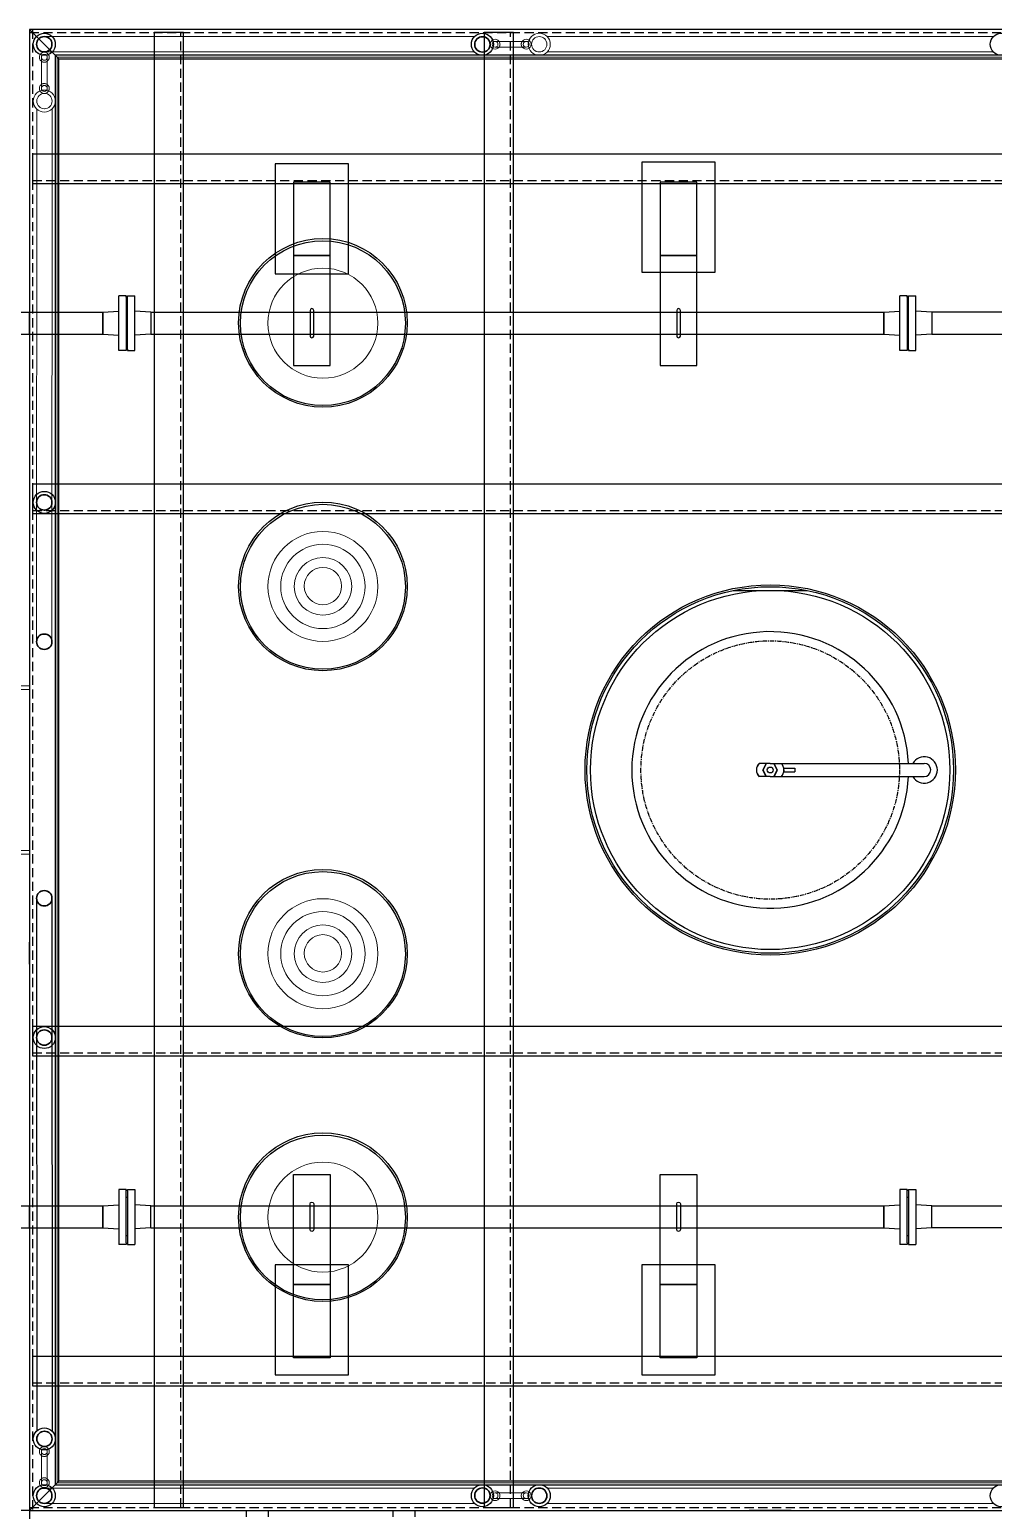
# Model space of a CAD drawing. Header units: millimetres. Extents: x 115735 to 194929, y 30422 to 45272.
# Drawn here: x 176302 to 178931, y 32938 to 36978 of the extents above; entities that cross this region are included whole.
import ezdxf

# ---------------------------------------------------------------- set-up
doc = ezdxf.new("R2010")
doc.units = ezdxf.units.MM
for name, pattern in [('CENTER', [2, 1.25, -0.25, 0.25, -0.25]), ('DASHED', [0.75, 0.5, -0.25]), ('DASHED2', [0.375, 0.25, -0.125])]:
    doc.linetypes.add(name, pattern=pattern)
for name, color, linetype, lineweight in [('DRAWING', 7, 'Continuous', 30), ('ST_MA _FITTING', 6, 'Continuous', 13), ('ST_MA_EQUI', 7, 'Continuous', 15), ('图层1', 7, 'Continuous', 30)]:
    doc.layers.add(name, color=color, linetype=linetype, lineweight=lineweight)

# ---------------------------------------------------------------- blocks, each defined once
blk = doc.blocks.new('A$C6118497A')
at = {"color": 4}
for points in [[(-5, 0), (-5, -70)], [(5, -70), (5, 0)]]:
    blk.add_lwpolyline(points, dxfattribs=at)
for centre, start, end in [((0, 0), 0, 180), ((0, -70), 180, 0)]:
    blk.add_arc(centre, 5, start, end, dxfattribs=at)

msp = doc.modelspace()

# ---------------------------------------------------------------- linework, layer by layer
at = {"color": 8}
for p, q in [((176381.9, 36898.3), (176301.9, 36978.3)), ((180341.9, 36978.3), (176301.9, 36978.3)), ((176301.9, 36978.3), (176381.9, 36898.3)), ((180341.9, 36978.3), (176301.9, 36978.3)), ((176301.9, 36978.3), (176381.9, 36898.3)), ((176381.9, 36898.3), (176301.9, 36978.3)), ((176301.9, 36978.3), (176301.9, 32938.3)), ((176381.9, 36898.3), (176301.9, 36978.3)), ((176301.9, 36978.3), (176301.9, 32938.3)), ((180341.9, 36978.3), (176301.9, 36978.3)), ((176301.9, 36978.3), (176301.9, 32938.3)), ((176721.9, 36970.3), (176641.9, 36970.3)), ((176641.9, 36970.3), (176641.9, 32946.3)), ((176721.9, 36970.3), (176641.9, 36970.3)), ((176641.9, 36970.3), (176641.9, 32946.3)), ((176721.9, 32946.3), (176721.9, 36970.3)), ((176721.9, 32946.3), (176721.9, 36970.3)), ((177621.9, 36970.3), (177541.9, 36970.3)), ((177541.9, 36970.3), (177541.9, 32946.3)), ((177621.9, 36970.3), (177541.9, 36970.3)), ((177541.9, 36970.3), (177541.9, 32946.3)), ((177621.9, 32946.3), (177621.9, 36970.3)), ((177621.9, 32946.3), (177621.9, 36970.3)), ((176320.9, 36937.2), (176320.9, 36938.3)), ((177691.8, 36959.3), (177691.9, 36959.3)), ((180271.9, 36908.3), (176371.9, 36908.3)), ((176371.9, 36908.3), (176371.9, 33008.3)), ((176381.9, 36898.3), (180261.9, 36898.3)), ((176381.9, 36898.3), (180261.9, 36898.3)), ((176381.9, 33018.3), (176381.9, 36898.3)), ((176381.9, 33018.3), (176381.9, 36898.3)), ((177691.9, 36917.3), (177691.8, 36917.3)), ((176363.3, 36783.3), (176363.3, 36783.3)), ((180333.9, 36638.3), (176309.9, 36638.3)), ((176309.9, 36638.3), (176309.9, 36558.3)), ((180333.9, 36638.3), (176309.9, 36638.3)), ((176309.9, 36638.3), (176309.9, 36558.3)), ((176309.9, 36558.3), (180333.9, 36558.3)), ((176309.9, 36558.3), (180333.9, 36558.3)), ((180333.9, 35738.3), (176309.9, 35738.3)), ((176309.9, 35738.3), (176309.9, 35658.3)), ((180333.9, 35738.3), (176309.9, 35738.3)), ((176309.9, 35738.3), (176309.9, 35658.3)), ((176320.9, 35687.2), (176320.9, 35688.3)), ((176309.9, 35658.3), (180333.9, 35658.3)), ((176309.9, 35658.3), (180333.9, 35658.3)), ((176341.9, 35667.3), (176344, 35667.3)), ((178222, 35448.2), (178421.7, 35448.2)), ((176320.9, 34608.3), (176321.3, 33155.1)), ((176362.9, 34608.3), (176363.3, 33154.3)), ((180333.9, 34258.3), (176309.9, 34258.3)), ((176309.9, 34258.3), (176309.9, 34178.3)), ((180333.9, 34258.3), (176309.9, 34258.3)), ((176309.9, 34258.3), (176309.9, 34178.3)), ((176320.9, 34229.3), (176320.9, 34228.3)), ((176341.9, 34249.3), (176344, 34249.3)), ((176309.9, 34178.3), (180333.9, 34178.3)), ((176309.9, 34178.3), (180333.9, 34178.3)), ((180333.9, 33358.3), (176309.9, 33358.3)), ((180333.9, 33358.3), (176309.9, 33358.3)), ((176309.9, 33278.3), (180333.9, 33278.3)), ((176309.9, 33278.3), (180333.9, 33278.3)), ((176381.9, 33018.3), (176301.9, 32938.3)), ((176381.9, 33018.3), (176301.9, 32938.3)), ((176381.9, 33018.3), (176301.9, 32938.3)), ((176301.9, 32938.3), (176381.9, 33018.3)), ((176301.9, 32938.3), (176381.9, 33018.3)), ((176371.9, 33008.3), (180271.9, 33008.3)), ((180261.9, 33018.3), (176381.9, 33018.3)), ((180261.9, 33018.3), (176381.9, 33018.3)), ((176320.9, 32979.3), (176320.9, 32978.3)), ((176341.9, 32999.3), (176344, 32999.3)), ((176301.9, 32938.3), (176001.9, 32938.3)), ((176301.9, 32938.3), (176301.9, 32638.3)), ((176301.9, 32938.3), (180341.9, 32938.3)), ((176301.9, 32938.3), (180341.9, 32938.3)), ((176301.9, 32938.3), (180341.9, 32938.3)), ((176641.9, 32946.3), (176721.9, 32946.3)), ((176641.9, 32946.3), (176721.9, 32946.3)), ((177541.9, 32946.3), (177621.9, 32946.3)), ((177541.9, 32946.3), (177621.9, 32946.3)), ((178378.9, 32938.3), (178264.9, 32938.3))]:
    msp.add_line(p, q, dxfattribs=at)
at = {"color": 8, "linetype": 'DASHED2', "ltscale": 100}
for p, q in [((176301.9, 36970.3), (180341.9, 36970.3)), ((176309.9, 36978.3), (176309.9, 32938.3)), ((176713.9, 32946.3), (176713.9, 36970.3)), ((177613.9, 32946.3), (177613.9, 36970.3)), ((176309.9, 36566.3), (180333.9, 36566.3)), ((176309.9, 35666.3), (180333.9, 35666.3)), ((176309.9, 34186.3), (180333.9, 34186.3)), ((176309.9, 33286.3), (180333.9, 33286.3)), ((176301.9, 32946.3), (180341.9, 32946.3))]:
    msp.add_line(p, q, dxfattribs=at)
at = {"color": 0, "lineweight": -3, "ltscale": 10}
for p, q in [((176271.4, 36207.3), (176301.9, 36207.3)), ((176271.4, 36207.3), (176301.9, 36207.3)), ((176301.9, 36147.3), (176301.9, 36207.3)), ((176301.9, 36147.3), (176301.9, 36207.3)), ((176301.9, 36207.3), (176301.9, 36147.3)), ((176301.9, 36207.3), (176333.4, 36207.3)), ((176271.4, 36147.3), (176301.9, 36147.3)), ((176271.4, 36147.3), (176301.9, 36147.3)), ((176301.9, 36147.3), (176333.4, 36147.3)), ((176271.4, 33769.3), (176301.9, 33769.3)), ((176301.9, 33769.3), (176301.9, 33709.3)), ((176301.9, 33769.3), (176333.4, 33769.3)), ((176301.9, 33709.3), (176301.9, 33769.3)), ((176271.4, 33709.3), (176301.9, 33709.3)), ((176301.9, 33709.3), (176333.4, 33709.3)), ((176309.9, 33358.3), (176309.9, 33278.3)), ((176309.9, 33358.3), (176309.9, 33278.3))]:
    msp.add_line(p, q, dxfattribs=at)
at = {"color": 4}
for p, q in [((176301.9, 36207.3), (176501.9, 36207.3)), ((176501.9, 36147.3), (176501.9, 36207.3)), ((176632.2, 36207.3), (178632.2, 36207.3)), ((178632.2, 36147.3), (178632.2, 36207.3)), ((176301.9, 36147.3), (176501.9, 36147.3)), ((176632.2, 36147.3), (178632.2, 36147.3)), ((176301.9, 33769.3), (176501.9, 33769.3)), ((176501.9, 33769.3), (176501.9, 33709.3)), ((176632.2, 33769.3), (178632.2, 33769.3)), ((178632.2, 33769.3), (178632.2, 33709.3)), ((176301.9, 33709.3), (176501.9, 33709.3)), ((176632.2, 33709.3), (178632.2, 33709.3))]:
    msp.add_line(p, q, dxfattribs=at)
at = {"color": 8, "lineweight": -3, "ltscale": 10}
for p, q in [((176301.9, 35488.3), (176301.9, 35428.3)), ((176301.9, 34428.3), (176301.9, 34488.3)), ((176892.3, 32938.3), (176892.3, 32921.1)), ((176952.5, 32938.3), (176952.6, 32921.1)), ((177292.3, 32938.3), (177292.3, 32921.1)), ((177352.5, 32938.3), (177352.6, 32921.1))]:
    msp.add_line(p, q, dxfattribs=at)
at = {"color": 8, "ltscale": 10}
for p, q in [((178321.9, 34976.3), (178291.9, 34976.3)), ((178321.9, 34976.3), (178351.8, 34976.3)), ((178321.9, 34976.3), (178741.9, 34976.3)), ((178359.3, 34958.3), (178359.3, 34963.5)), ((178359.3, 34958.3), (178359.3, 34953)), ((178321.9, 34940.3), (178292, 34940.1)), ((178321.9, 34940.3), (178351.7, 34940.1)), ((178321.9, 34940.3), (178741.9, 34940.3)), ((176892.3, 32938.3), (176952.6, 32938.3)), ((177292.3, 32938.3), (177352.6, 32938.3))]:
    msp.add_line(p, q, dxfattribs=at)
at = {"color": 8, "linetype": 'ByBlock', "ltscale": 10}
for p, q in [((178359.3, 34963.5), (178389.3, 34963.5)), ((178359.3, 34953), (178389.3, 34953)), ((178389.3, 34963.5), (178389.3, 34953))]:
    msp.add_line(p, q, dxfattribs=at)
at = {"color": 4}
for points in [[(177171.9, 36312.3), (177171.9, 36612.3), (176971.9, 36612.3), (176971.9, 36312.3)], [(178171.9, 36316.3), (178171.9, 36616.3), (177971.9, 36616.3), (177971.9, 36316.3)], [(177121.9, 36362.3), (177121.9, 36562.3), (177021.9, 36562.3), (177021.9, 36362.3)], [(178121.9, 36362.3), (178121.9, 36562.3), (178021.9, 36562.3), (178021.9, 36362.3)], [(177021.9, 36062.3), (177121.9, 36062.3), (177121.9, 36362.3), (177021.9, 36362.3)], [(178021.9, 36062.3), (178121.9, 36062.3), (178121.9, 36362.3), (178021.9, 36362.3)], [(178762.6, 36147.3), (179562.6, 36147.3), (179562.6, 36207.3), (178762.6, 36207.3)], [(177021.9, 33854.3), (177121.9, 33854.3), (177121.9, 33554.3), (177021.9, 33554.3)], [(178021.9, 33854.3), (178121.9, 33854.3), (178121.9, 33554.3), (178021.9, 33554.3)], [(178762.6, 33769.3), (179562.6, 33769.3), (179562.6, 33709.3), (178762.6, 33709.3)], [(177171.9, 33308.3), (177171.9, 33608.3), (176971.9, 33608.3), (176971.9, 33308.3)], [(178171.9, 33308.3), (178171.9, 33608.3), (177971.9, 33608.3), (177971.9, 33308.3)], [(177121.9, 33554.3), (177121.9, 33354.3), (177021.9, 33354.3), (177021.9, 33554.3)], [(178121.9, 33554.3), (178121.9, 33354.3), (178021.9, 33354.3), (178021.9, 33554.3)]]:
    msp.add_lwpolyline(points, close=True, dxfattribs=at)
at = {"lineweight": -3, "ltscale": 10}
for points in [[(176564.9, 36248.2), (176564.9, 36252.4), (176564.9, 36252.4), (176545.3, 36252.4)], [(176545.3, 36248.2), (176545.3, 36252.4)], [(176545.3, 36234.2), (176545.3, 36248.2)], [(176564.9, 36248.2), (176564.9, 36234.2)], [(176569.2, 36252.4), (176587.4, 36252.4)], [(176569.2, 36248.2), (176569.2, 36252.4)], [(176569.2, 36248.2), (176569.2, 36252.4), (176569.2, 36252.4), (176588.8, 36252.4)], [(176569.2, 36234.2), (176569.2, 36248.2)], [(176588.8, 36248.2), (176588.8, 36252.4)], [(176588.8, 36234.2), (176588.8, 36248.2)], [(178695.3, 36248.2), (178695.3, 36252.4), (178695.3, 36252.4), (178675.7, 36252.4)], [(178675.7, 36248.2), (178675.7, 36252.4)], [(178675.7, 36234.2), (178675.7, 36248.2)], [(178695.3, 36248.2), (178695.3, 36234.2)], [(178699.5, 36252.4), (178717.8, 36252.4)], [(178699.5, 36248.2), (178699.5, 36252.4)], [(178699.5, 36248.2), (178699.5, 36252.4), (178699.5, 36252.4), (178719.2, 36252.4)], [(178699.5, 36234.2), (178699.5, 36248.2)], [(178719.2, 36248.2), (178719.2, 36252.4)], [(178719.2, 36234.2), (178719.2, 36248.2)], [(176501.9, 36207.6), (176545.3, 36210.4)], [(176501.9, 36197.7), (176501.9, 36207.6), (176501.9, 36207.6), (176501.9, 36197.7), (176501.9, 36197.7)], [(176501.9, 36203.3), (176501.9, 36201.9)], [(176545.3, 36214.6), (176545.3, 36234.2)], [(176545.3, 36190.7), (176545.3, 36214.6)], [(176564.9, 36234.2), (176564.9, 36214.6)], [(176564.9, 36228.6), (176569.2, 36228.6)], [(176564.9, 36228.6), (176564.9, 36190.7)], [(176564.9, 36214.6), (176564.9, 36190.7)], [(176569.2, 36214.6), (176569.2, 36234.2)], [(176569.2, 36190.7), (176569.2, 36214.6)], [(176588.8, 36214.6), (176588.8, 36234.2)], [(176588.8, 36190.7), (176588.8, 36214.6)], [(176632.2, 36207.6), (176588.8, 36210.4)], [(176632.2, 36207.6), (176632.2, 36177.6), (176632.2, 36174.2), (176632.2, 36170.8), (176632.2, 36167.5), (176632.2, 36164.1), (176632.2, 36160.7), (176632.2, 36157.4), (176632.2, 36154), (176632.2, 36150.6), (176632.2, 36147.3), (176632.2, 36147.3), (176588.8, 36144.5)], [(178632.2, 36207.6), (178675.7, 36210.4)], [(178632.2, 36197.7), (178632.2, 36207.6), (178632.2, 36207.6), (178632.2, 36197.7), (178632.2, 36197.7)], [(178632.2, 36203.3), (178632.2, 36201.9)], [(178675.7, 36214.6), (178675.7, 36234.2)], [(178675.7, 36190.7), (178675.7, 36214.6)], [(178695.3, 36234.2), (178695.3, 36214.6)], [(178695.3, 36228.6), (178699.5, 36228.6)], [(178695.3, 36228.6), (178695.3, 36190.7)], [(178695.3, 36214.6), (178695.3, 36190.7)], [(178699.5, 36214.6), (178699.5, 36234.2)], [(178699.5, 36190.7), (178699.5, 36214.6)], [(178719.2, 36214.6), (178719.2, 36234.2)], [(178719.2, 36190.7), (178719.2, 36214.6)], [(178762.6, 36207.6), (178719.2, 36210.4)], [(178762.6, 36207.6), (178762.6, 36177.6), (178762.6, 36174.2), (178762.6, 36170.8), (178762.6, 36167.5), (178762.6, 36164.1), (178762.6, 36160.7), (178762.6, 36157.4), (178762.6, 36154), (178762.6, 36150.6), (178762.6, 36147.3), (178762.6, 36147.3), (178719.2, 36144.5)], [(176501.9, 36197.7), (176501.9, 36196.3)], [(176501.9, 36196.3), (176501.9, 36183.7)], [(176501.9, 36192.1), (176501.9, 36186.5)], [(176501.9, 36186.5), (176501.9, 36192.1)], [(176501.9, 36183.7), (176501.9, 36180.9)], [(176501.9, 36180.9), (176501.9, 36177.6), (176501.9, 36174.2), (176501.9, 36170.8), (176501.9, 36167.5), (176501.9, 36164.1), (176501.9, 36160.7), (176501.9, 36157.4), (176501.9, 36154), (176501.9, 36150.6), (176501.9, 36147.3), (176501.9, 36147.3), (176545.3, 36144.5)], [(176501.9, 36147.3), (176501.9, 36150.6), (176501.9, 36154), (176501.9, 36157.4), (176501.9, 36160.7), (176501.9, 36164.1), (176501.9, 36167.5), (176501.9, 36170.8), (176501.9, 36174.2), (176501.9, 36177.6), (176501.9, 36180.9)], [(176501.9, 36173.9), (176501.9, 36171.1)], [(176501.9, 36171.1), (176501.9, 36169.7)], [(176501.9, 36161.3), (176501.9, 36158.5)], [(176545.3, 36164.1), (176545.3, 36190.7)], [(176545.3, 36140.3), (176545.3, 36164.1)], [(176564.9, 36190.7), (176564.9, 36164.1)], [(176564.9, 36190.7), (176564.9, 36164.1)], [(176564.9, 36164.1), (176564.9, 36140.3)], [(176564.9, 36164.1), (176564.9, 36124.8)], [(176569.2, 36164.1), (176569.2, 36190.7)], [(176569.2, 36140.3), (176569.2, 36164.1)], [(176588.8, 36164.1), (176588.8, 36190.7)], [(176588.8, 36140.3), (176588.8, 36164.1)], [(178632.2, 36197.7), (178632.2, 36196.3)], [(178632.2, 36196.3), (178632.2, 36183.7)], [(178632.2, 36192.1), (178632.2, 36186.5)], [(178632.2, 36186.5), (178632.2, 36192.1)], [(178632.2, 36183.7), (178632.2, 36180.9)], [(178632.2, 36180.9), (178632.2, 36177.6), (178632.2, 36174.2), (178632.2, 36170.8), (178632.2, 36167.5), (178632.2, 36164.1), (178632.2, 36160.7), (178632.2, 36157.4), (178632.2, 36154), (178632.2, 36150.6), (178632.2, 36147.3), (178632.2, 36147.3), (178675.7, 36144.5)], [(178632.2, 36147.3), (178632.2, 36150.6), (178632.2, 36154), (178632.2, 36157.4), (178632.2, 36160.7), (178632.2, 36164.1), (178632.2, 36167.5), (178632.2, 36170.8), (178632.2, 36174.2), (178632.2, 36177.6), (178632.2, 36180.9)], [(178632.2, 36173.9), (178632.2, 36171.1)], [(178632.2, 36171.1), (178632.2, 36169.7)], [(178632.2, 36161.3), (178632.2, 36158.5)], [(178675.7, 36164.1), (178675.7, 36190.7)], [(178675.7, 36140.3), (178675.7, 36164.1)], [(178695.3, 36190.7), (178695.3, 36164.1)], [(178695.3, 36190.7), (178695.3, 36164.1)], [(178695.3, 36164.1), (178695.3, 36140.3)], [(178695.3, 36164.1), (178695.3, 36124.8)], [(178699.5, 36164.1), (178699.5, 36190.7)], [(178699.5, 36140.3), (178699.5, 36164.1)], [(178719.2, 36164.1), (178719.2, 36190.7)], [(178719.2, 36140.3), (178719.2, 36164.1)], [(176501.9, 36152.9), (176501.9, 36150.1)], [(176545.3, 36119.2), (176545.3, 36140.3)], [(176545.3, 36106.6), (176545.3, 36119.2)], [(176564.9, 36140.3), (176564.9, 36119.2)], [(176569.2, 36124.8), (176564.9, 36124.8)], [(176564.9, 36119.2), (176564.9, 36106.6)], [(176569.2, 36119.2), (176569.2, 36140.3)], [(176569.2, 36106.6), (176569.2, 36119.2)], [(176588.8, 36119.2), (176588.8, 36140.3)], [(176588.8, 36106.6), (176588.8, 36119.2)], [(178632.2, 36152.9), (178632.2, 36150.1)], [(178675.7, 36119.2), (178675.7, 36140.3)], [(178675.7, 36106.6), (178675.7, 36119.2)], [(178695.3, 36140.3), (178695.3, 36119.2)], [(178699.5, 36124.8), (178695.3, 36124.8)], [(178695.3, 36119.2), (178695.3, 36106.6)], [(178699.5, 36119.2), (178699.5, 36140.3)], [(178699.5, 36106.6), (178699.5, 36119.2)], [(178719.2, 36119.2), (178719.2, 36140.3)], [(178719.2, 36106.6), (178719.2, 36119.2)], [(176545.3, 36102.4), (176545.3, 36106.6)], [(176564.9, 36102.4), (176545.3, 36102.4)], [(176564.9, 36106.6), (176564.9, 36102.4)], [(176569.2, 36106.6), (176569.2, 36102.4), (176569.2, 36102.4), (176587.4, 36102.4)], [(176569.2, 36102.4), (176588.8, 36102.4)], [(176588.8, 36102.4), (176588.8, 36106.6)], [(178675.7, 36102.4), (178675.7, 36106.6)], [(178695.3, 36102.4), (178675.7, 36102.4)], [(178695.3, 36106.6), (178695.3, 36102.4)], [(178699.5, 36106.6), (178699.5, 36102.4), (178699.5, 36102.4), (178717.8, 36102.4)], [(178699.5, 36102.4), (178719.2, 36102.4)], [(178719.2, 36102.4), (178719.2, 36106.6)], [(176564.9, 33814.1), (176545.3, 33814.1)], [(176545.3, 33814.1), (176545.3, 33809.9)], [(176545.3, 33809.9), (176545.3, 33797.3)], [(176545.3, 33797.3), (176545.3, 33776.3)], [(176545.3, 33776.3), (176545.3, 33752.4)], [(176564.9, 33809.9), (176564.9, 33814.1)], [(176564.9, 33797.3), (176564.9, 33809.9)], [(176564.9, 33776.3), (176564.9, 33797.3)], [(176569.2, 33791.7), (176564.9, 33791.7)], [(176564.9, 33752.4), (176564.9, 33791.7)], [(176564.9, 33752.4), (176564.9, 33776.3)], [(176569.2, 33809.9), (176569.2, 33814.1), (176569.2, 33814.1), (176587.4, 33814.1)], [(176569.2, 33814.1), (176588.8, 33814.1)], [(176569.2, 33809.9), (176569.2, 33797.3)], [(176569.2, 33797.3), (176569.2, 33776.3)], [(176569.2, 33776.3), (176569.2, 33752.4)], [(176588.8, 33814.1), (176588.8, 33809.9)], [(176588.8, 33809.9), (176588.8, 33797.3)], [(176588.8, 33797.3), (176588.8, 33776.3)], [(176588.8, 33776.3), (176588.8, 33752.4)], [(178695.3, 33814.1), (178675.7, 33814.1)], [(178675.7, 33814.1), (178675.7, 33809.9)], [(178675.7, 33809.9), (178675.7, 33797.3)], [(178675.7, 33797.3), (178675.7, 33776.3)], [(178675.7, 33776.3), (178675.7, 33752.4)], [(178695.3, 33809.9), (178695.3, 33814.1)], [(178695.3, 33797.3), (178695.3, 33809.9)], [(178695.3, 33776.3), (178695.3, 33797.3)], [(178699.5, 33791.7), (178695.3, 33791.7)], [(178695.3, 33752.4), (178695.3, 33791.7)], [(178695.3, 33752.4), (178695.3, 33776.3)], [(178699.5, 33809.9), (178699.5, 33814.1), (178699.5, 33814.1), (178717.8, 33814.1)], [(178699.5, 33814.1), (178719.2, 33814.1)], [(178699.5, 33809.9), (178699.5, 33797.3)], [(178699.5, 33797.3), (178699.5, 33776.3)], [(178699.5, 33776.3), (178699.5, 33752.4)], [(178719.2, 33814.1), (178719.2, 33809.9)], [(178719.2, 33809.9), (178719.2, 33797.3)], [(178719.2, 33797.3), (178719.2, 33776.3)], [(178719.2, 33776.3), (178719.2, 33752.4)], [(176501.9, 33735.6), (176501.9, 33739), (176501.9, 33742.4), (176501.9, 33745.7), (176501.9, 33749.1), (176501.9, 33752.4), (176501.9, 33755.8), (176501.9, 33759.2), (176501.9, 33762.5), (176501.9, 33765.9), (176501.9, 33769.3), (176501.9, 33769.3), (176545.3, 33772.1)], [(176501.9, 33769.3), (176501.9, 33765.9), (176501.9, 33762.5), (176501.9, 33759.2), (176501.9, 33755.8), (176501.9, 33752.4), (176501.9, 33749.1), (176501.9, 33745.7), (176501.9, 33742.4), (176501.9, 33739), (176501.9, 33735.6)], [(176501.9, 33763.7), (176501.9, 33766.5)], [(176501.9, 33755.3), (176501.9, 33758.1)], [(176501.9, 33745.4), (176501.9, 33746.8)], [(176501.9, 33742.6), (176501.9, 33745.4)], [(176501.9, 33732.8), (176501.9, 33735.6)], [(176545.3, 33752.4), (176545.3, 33725.8)], [(176564.9, 33725.8), (176564.9, 33752.4)], [(176564.9, 33725.8), (176564.9, 33752.4)], [(176569.2, 33752.4), (176569.2, 33725.8)], [(176632.2, 33709), (176632.2, 33739), (176632.2, 33742.4), (176632.2, 33745.7), (176632.2, 33749.1), (176632.2, 33752.4), (176632.2, 33755.8), (176632.2, 33759.2), (176632.2, 33762.5), (176632.2, 33765.9), (176632.2, 33769.3), (176632.2, 33769.3), (176588.8, 33772.1)], [(176588.8, 33752.4), (176588.8, 33725.8)], [(178632.2, 33735.6), (178632.2, 33739), (178632.2, 33742.4), (178632.2, 33745.7), (178632.2, 33749.1), (178632.2, 33752.4), (178632.2, 33755.8), (178632.2, 33759.2), (178632.2, 33762.5), (178632.2, 33765.9), (178632.2, 33769.3), (178632.2, 33769.3), (178675.7, 33772.1)], [(178632.2, 33769.3), (178632.2, 33765.9), (178632.2, 33762.5), (178632.2, 33759.2), (178632.2, 33755.8), (178632.2, 33752.4), (178632.2, 33749.1), (178632.2, 33745.7), (178632.2, 33742.4), (178632.2, 33739), (178632.2, 33735.6)], [(178632.2, 33763.7), (178632.2, 33766.5)], [(178632.2, 33755.3), (178632.2, 33758.1)], [(178632.2, 33745.4), (178632.2, 33746.8)], [(178632.2, 33742.6), (178632.2, 33745.4)], [(178632.2, 33732.8), (178632.2, 33735.6)], [(178675.7, 33752.4), (178675.7, 33725.8)], [(178695.3, 33725.8), (178695.3, 33752.4)], [(178695.3, 33725.8), (178695.3, 33752.4)], [(178699.5, 33752.4), (178699.5, 33725.8)], [(178762.6, 33709), (178762.6, 33739), (178762.6, 33742.4), (178762.6, 33745.7), (178762.6, 33749.1), (178762.6, 33752.4), (178762.6, 33755.8), (178762.6, 33759.2), (178762.6, 33762.5), (178762.6, 33765.9), (178762.6, 33769.3), (178762.6, 33769.3), (178719.2, 33772.1)], [(178719.2, 33752.4), (178719.2, 33725.8)], [(176501.9, 33720.2), (176501.9, 33732.8)], [(176501.9, 33724.4), (176501.9, 33730)], [(176501.9, 33730), (176501.9, 33724.4)], [(176501.9, 33718.8), (176501.9, 33720.2)], [(176501.9, 33718.8), (176501.9, 33709), (176501.9, 33709), (176501.9, 33718.8), (176501.9, 33718.8)], [(176501.9, 33713.2), (176501.9, 33714.6)], [(176501.9, 33709), (176545.3, 33706.2)], [(176545.3, 33725.8), (176545.3, 33702)], [(176545.3, 33702), (176545.3, 33682.4)], [(176564.9, 33702), (176564.9, 33725.8)], [(176564.9, 33688), (176564.9, 33725.8)], [(176564.9, 33682.4), (176564.9, 33702)], [(176569.2, 33725.8), (176569.2, 33702)], [(176569.2, 33702), (176569.2, 33682.4)], [(176588.8, 33725.8), (176588.8, 33702)], [(176632.2, 33709), (176588.8, 33706.2)], [(176588.8, 33702), (176588.8, 33682.4)], [(178632.2, 33720.2), (178632.2, 33732.8)], [(178632.2, 33724.4), (178632.2, 33730)], [(178632.2, 33730), (178632.2, 33724.4)], [(178632.2, 33718.8), (178632.2, 33720.2)], [(178632.2, 33718.8), (178632.2, 33709), (178632.2, 33709), (178632.2, 33718.8), (178632.2, 33718.8)], [(178632.2, 33713.2), (178632.2, 33714.6)], [(178632.2, 33709), (178675.7, 33706.2)], [(178675.7, 33725.8), (178675.7, 33702)], [(178675.7, 33702), (178675.7, 33682.4)], [(178695.3, 33702), (178695.3, 33725.8)], [(178695.3, 33688), (178695.3, 33725.8)], [(178695.3, 33682.4), (178695.3, 33702)], [(178699.5, 33725.8), (178699.5, 33702)], [(178699.5, 33702), (178699.5, 33682.4)], [(178719.2, 33725.8), (178719.2, 33702)], [(178762.6, 33709), (178719.2, 33706.2)], [(178719.2, 33702), (178719.2, 33682.4)], [(176545.3, 33682.4), (176545.3, 33668.3)], [(176564.9, 33668.3), (176564.9, 33664.1), (176564.9, 33664.1), (176545.3, 33664.1)], [(176545.3, 33668.3), (176545.3, 33664.1)], [(176564.9, 33688), (176569.2, 33688)], [(176564.9, 33668.3), (176564.9, 33682.4)], [(176569.2, 33682.4), (176569.2, 33668.3)], [(176569.2, 33668.3), (176569.2, 33664.1)], [(176569.2, 33668.3), (176569.2, 33664.1), (176569.2, 33664.1), (176588.8, 33664.1)], [(176569.2, 33664.1), (176587.4, 33664.1)], [(176588.8, 33682.4), (176588.8, 33668.3)], [(176588.8, 33668.3), (176588.8, 33664.1)], [(178675.7, 33682.4), (178675.7, 33668.3)], [(178695.3, 33668.3), (178695.3, 33664.1), (178695.3, 33664.1), (178675.7, 33664.1)], [(178675.7, 33668.3), (178675.7, 33664.1)], [(178695.3, 33688), (178699.5, 33688)], [(178695.3, 33668.3), (178695.3, 33682.4)], [(178699.5, 33682.4), (178699.5, 33668.3)], [(178699.5, 33668.3), (178699.5, 33664.1)], [(178699.5, 33668.3), (178699.5, 33664.1), (178699.5, 33664.1), (178719.2, 33664.1)], [(178699.5, 33664.1), (178717.8, 33664.1)], [(178719.2, 33682.4), (178719.2, 33668.3)], [(178719.2, 33668.3), (178719.2, 33664.1)]]:
    msp.add_lwpolyline(points, dxfattribs=at)
at = {"color": 8}
for centre, radius in [((176341.9, 36938.3), 30), ((177536.9, 36938.3), 30), ((178951.9, 36938.3), 30), ((177101.9, 36178.3), 230), ((177101.9, 36177.3), 225), ((176341.9, 35688.3), 30), ((178321.9, 34958.3), 505), ((178321.9, 34958.3), 500), ((176341.9, 34228.3), 30), ((177101.9, 33738.3), 230), ((177101.9, 33737.3), 225), ((176341.9, 33133.3), 30), ((176341.9, 32978.3), 30), ((177536.9, 32978.3), 30), ((177691.9, 32978.3), 30), ((178951.9, 32978.3), 30)]:
    msp.add_circle(centre, radius, dxfattribs=at)
at = {"color": 4}
for centre, radius in [((177101.9, 35459.1), 230), ((177101.9, 35458.1), 225), ((177101.9, 34457.1), 230), ((177101.9, 34456.1), 225)]:
    msp.add_circle(centre, radius, dxfattribs=at)
at = {"color": 8, "ltscale": 10}
msp.add_circle((178321.9, 34958.3), 490, dxfattribs=at)
at = {"color": 8, "linetype": 'CENTER', "ltscale": 10}
msp.add_circle((178321.9, 34958.3), 352.5, dxfattribs=at)
at = {"color": 8, "ltscale": 10}
for centre, radius, start, end in [((178321.9, 34958.3), 377.5, 2.733, 357.267), ((178741.9, 34958.3), 36, 210, 150), ((178741.9, 34958.3), 18, 270, 90)]:
    msp.add_arc(centre, radius, start, end, dxfattribs=at)
at = {"layer": 'DRAWING', "color": 8, "lineweight": -3, "ltscale": 10}
for p, q in [((178301.8, 34958.1), (178310.7, 34976.2)), ((178311, 34940.2), (178301.8, 34958.1)), ((178302.7, 34958.4), (178311.8, 34976.3)), ((178311.6, 34940.3), (178302.7, 34958.4)), ((178341, 34958.4), (178331.9, 34976.3)), ((178332.1, 34940.3), (178341, 34958.4)), ((178332.8, 34940.2), (178341.9, 34958.1)), ((178341.9, 34958.1), (178333, 34976.2))]:
    msp.add_line(p, q, dxfattribs=at)
msp.add_circle((178321.9, 34958.3), 8, dxfattribs=at)
msp.add_circle((178321.9, 34958.3), 8, dxfattribs=at)
for centre, start, end in [((178309.9, 34958.3), 134.707, 224.5621), ((178309.9, 34958.2), 135.4379, 225.293), ((178333.8, 34958.3), 315.4379, 45.293), ((178333.8, 34958.2), 314.707, 44.5621)]:
    msp.add_arc(centre, 25.5, start, end, dxfattribs=at)
at = {"layer": 'ST_MA _FITTING', "color": 8, "linetype": 'DASHED', "ltscale": 2}
for centre, radius, start, end in [((177571.4, 36938.3), 8, 270, 90), ((177571.4, 36938.3), 13.5, 323.6588, 36.3412), ((177656.4, 36938.3), 13.5, 143.6588, 216.3412), ((177656.4, 36938.3), 8, 90, 270), ((176341.9, 36902.8), 8, 180, 0), ((176341.9, 36902.8), 13.5, 233.6588, 306.3412), ((176341.9, 36817.8), 13.5, 53.6588, 126.3412), ((176341.9, 36817.8), 8, 0, 180), ((176341.9, 33098.8), 8, 180, 0), ((176341.9, 33098.8), 13.5, 233.6588, 306.3412), ((176341.9, 33013.8), 13.5, 53.6588, 126.3412), ((176341.9, 33013.8), 8, 0, 180), ((177571.4, 32978.3), 8, 270, 90), ((177571.4, 32978.3), 13.5, 323.6588, 36.3412), ((177656.4, 32978.3), 13.5, 143.6588, 216.3412), ((177656.4, 32978.3), 8, 90, 270)]:
    msp.add_arc(centre, radius, start, end, dxfattribs=at)
at = {"layer": 'ST_MA_EQUI', "color": 8}
for p, q in [((176341.9, 36959.3), (177515.4, 36959.3)), ((177656.4, 36946.3), (177571.4, 36946.3)), ((177571.4, 36930.3), (177656.4, 36930.3)), ((177713.3, 36959.3), (178930.4, 36959.3)), ((176333.9, 36902.8), (176333.9, 36817.8)), ((177515.4, 36917.3), (176341.9, 36917.3)), ((176349.9, 36817.8), (176349.9, 36902.8)), ((180266.9, 36903.3), (176376.9, 36903.3)), ((176376.9, 36903.3), (176376.9, 33013.3)), ((178930.4, 36917.3), (177713.3, 36917.3)), ((176321.2, 36761.5), (176320.9, 35308.3)), ((176342.3, 36762.3), (176341.5, 36762.3)), ((176363.2, 36762.2), (176362.9, 35308.3)), ((176214.9, 35188.3), (176301.9, 35188.3)), ((176274.9, 35178.3), (176301.9, 35178.3)), ((176214.9, 34728.3), (176301.9, 34728.3)), ((176274.9, 34738.3), (176301.9, 34738.3)), ((176333.9, 33013.8), (176333.9, 33098.8)), ((176349.9, 33098.8), (176349.9, 33013.8)), ((176376.9, 33013.3), (180266.9, 33013.3)), ((176341.9, 32999.3), (177515.4, 32999.3)), ((177571.4, 32986.3), (177656.4, 32986.3)), ((177656.4, 32970.3), (177571.4, 32970.3)), ((177713.3, 32999.3), (178930.4, 32999.3)), ((177515.4, 32957.3), (176341.9, 32957.3)), ((178930.4, 32957.3), (177713.3, 32957.3))]:
    msp.add_line(p, q, dxfattribs=at)
for centre, radius in [((177691.9, 36938.3), 30), ((177691.9, 36938.3), 21), ((176341.9, 36783.3), 30), ((176342.3, 36783.3), 21), ((177101.9, 36177.3), 150), ((177101.9, 33738.3), 150)]:
    msp.add_circle(centre, radius, dxfattribs=at)
at = {"layer": 'ST_MA_EQUI'}
for centre, radius in [((177101.9, 35459.1), 150), ((177101.9, 35459.1), 115), ((177101.9, 35459.1), 78.5), ((177101.9, 35460.1), 51), ((177101.9, 34457.1), 150), ((177101.9, 34457.1), 115), ((177101.9, 34457.1), 78.5), ((177101.9, 34458.1), 51)]:
    msp.add_circle(centre, radius, dxfattribs=at)
at = {"layer": 'ST_MA_EQUI', "color": 8}
for centre, radius, start, end in [((177571.4, 36938.3), 13.5, 36.3412, 323.6588), ((177571.4, 36938.3), 8, 90, 270), ((177656.4, 36938.3), 13.5, 216.3412, 143.6588), ((177656.4, 36938.3), 8, 270, 90), ((176341.9, 36902.8), 13.5, 306.3412, 233.6588), ((176341.9, 36902.8), 8, 0, 180), ((176341.9, 36817.8), 13.5, 126.3412, 53.6588), ((176341.9, 36817.8), 8, 180, 0), ((176341.9, 33098.8), 13.5, 306.3412, 233.6588), ((176341.9, 33098.8), 8, 0, 180), ((176341.9, 33013.8), 13.5, 126.3412, 53.6588), ((176341.9, 33013.8), 8, 180, 0), ((177571.4, 32978.3), 13.5, 36.3412, 323.6588), ((177571.4, 32978.3), 8, 90, 270), ((177656.4, 32978.3), 13.5, 216.3412, 143.6588), ((177656.4, 32978.3), 8, 270, 90)]:
    msp.add_arc(centre, radius, start, end, dxfattribs=at)
at = {"layer": '图层1', "color": 8}
for p, q in [((177515.9, 36937.9), (177515.9, 36938.7)), ((176342.3, 33154.3), (176341.5, 33154.3)), ((177515.9, 32978.7), (177515.9, 32977.9))]:
    msp.add_line(p, q, dxfattribs=at)
for centre in [(176341.9, 36938.3), (176341.9, 36938.3), (177536.9, 36937.9), (176341.9, 35688.3), (176341.9, 35688.3), (176341.9, 35308.3), (176341.9, 34608.3), (176341.9, 34228.3), (176341.9, 34228.3), (176342.3, 33133.3), (176341.9, 32978.3), (176341.9, 32978.3), (177536.9, 32978.7), (177691.9, 32978.3)]:
    msp.add_circle(centre, 21, dxfattribs=at)

# ---------------------------------------------------------------- block references
at = {"color": 4}
for p in [(177071.9, 36212.3), (178071.9, 36212.3)]:
    msp.add_blockref('A$C6118497A', p, dxfattribs=at)
at = {"color": 4, "xscale": -1, "rotation": 180}
for p in [(177071.9, 33704.3), (178071.9, 33704.3)]:
    msp.add_blockref('A$C6118497A', p, dxfattribs=at)

doc.saveas('drawing.dxf')
